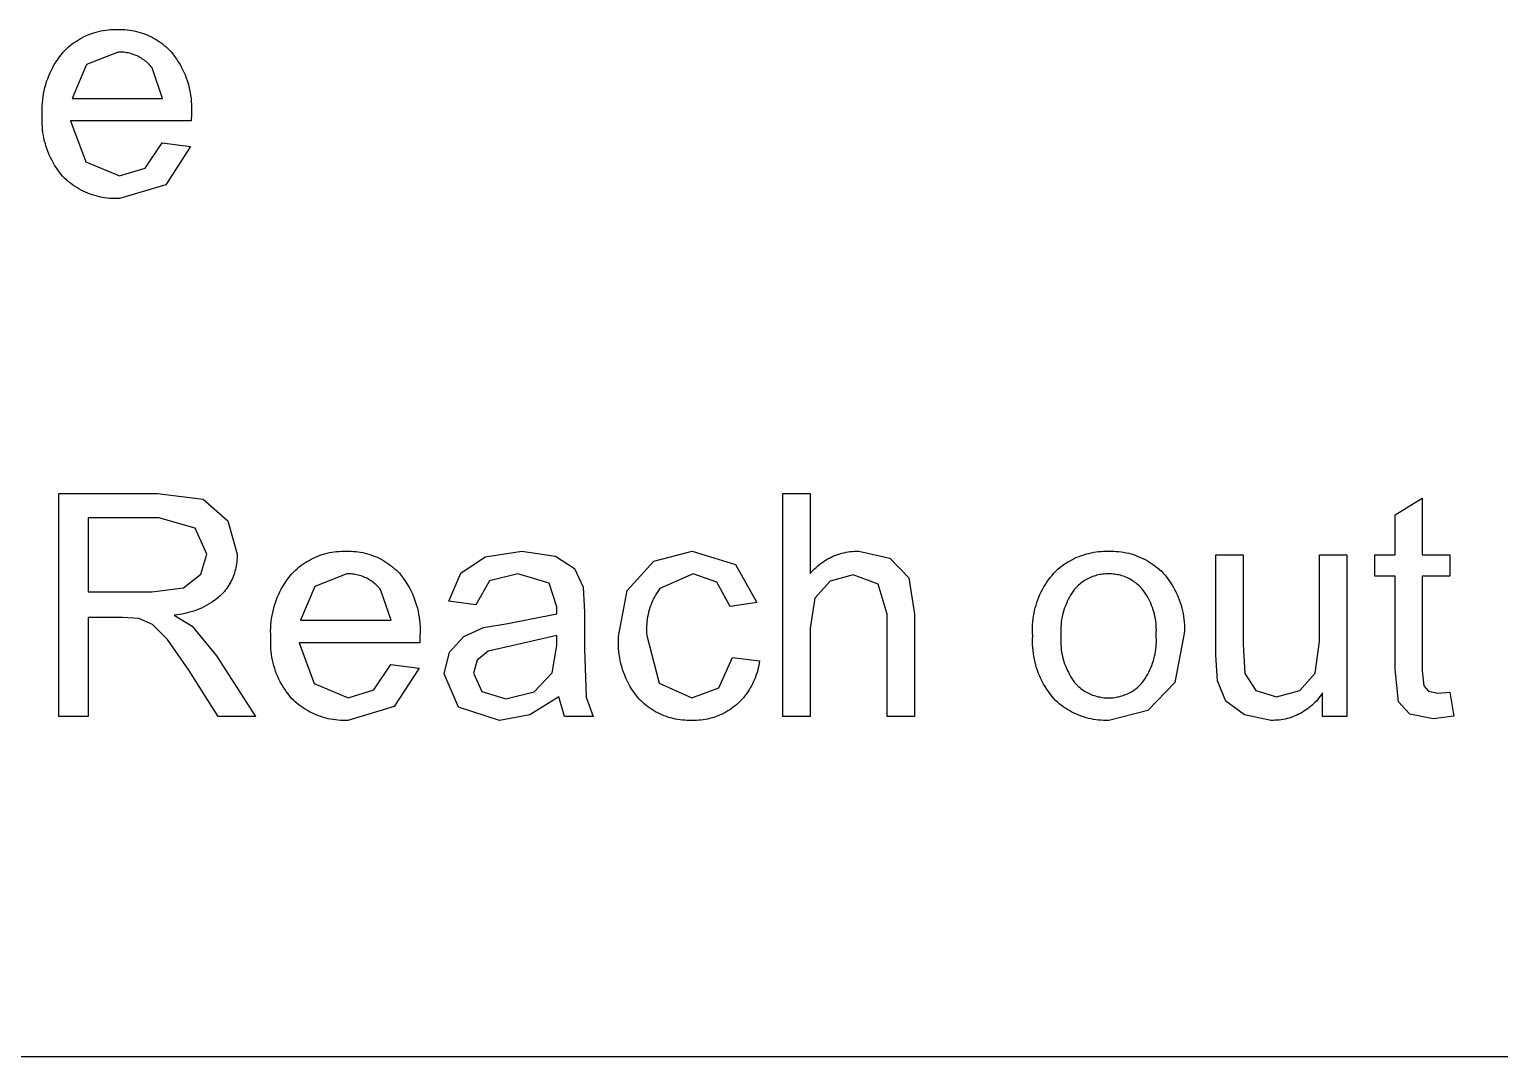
# Model space of a CAD drawing. Header units: inches. Extents: x 0 to 97, y -45 to 96.
# Drawn here: x 51.5 to 64.66, y -44.77 to -35.58 of the extents above; entities that cross this region are included whole.
import ezdxf

# ---------------------------------------------------------------- set-up
doc = ezdxf.new("R2010")
doc.units = ezdxf.units.IN
doc.header["$MEASUREMENT"] = 0
doc.layers.add('Information', color=7, linetype='Continuous', true_color=0x000000)

msp = doc.modelspace()

# ---------------------------------------------------------------- linework, layer by layer
at = {"layer": 'Information'}
for p, q in [((51.941, -35.672), (51.96, -35.661)), ((51.96, -35.661), (51.979, -35.651)), ((51.979, -35.651), (51.999, -35.641)), ((51.999, -35.641), (52.019, -35.632)), ((52.019, -35.632), (52.039, -35.624)), ((52.039, -35.624), (52.059, -35.616)), ((52.059, -35.616), (52.08, -35.609)), ((52.08, -35.609), (52.101, -35.603)), ((52.101, -35.603), (52.122, -35.598)), ((52.122, -35.598), (52.143, -35.593)), ((52.143, -35.593), (52.164, -35.589)), ((52.164, -35.589), (52.186, -35.585)), ((52.186, -35.585), (52.208, -35.583)), ((52.208, -35.583), (52.229, -35.581)), ((52.229, -35.581), (52.251, -35.58)), ((52.251, -35.58), (52.273, -35.58)), ((52.273, -35.58), (52.295, -35.58)), ((52.295, -35.58), (52.316, -35.58)), ((52.316, -35.58), (52.337, -35.58)), ((52.337, -35.58), (52.358, -35.581)), ((52.358, -35.581), (52.379, -35.583)), ((52.379, -35.583), (52.4, -35.585)), ((52.4, -35.585), (52.421, -35.589)), ((52.421, -35.589), (52.442, -35.593)), ((52.442, -35.593), (52.463, -35.597)), ((52.463, -35.597), (52.483, -35.603)), ((52.483, -35.603), (52.504, -35.609)), ((52.504, -35.609), (52.524, -35.616)), ((52.524, -35.616), (52.543, -35.623)), ((52.543, -35.623), (52.563, -35.631)), ((52.563, -35.631), (52.582, -35.64)), ((52.582, -35.64), (52.601, -35.65)), ((52.601, -35.65), (52.62, -35.66)), ((52.62, -35.66), (52.638, -35.671)), ((51.789, -35.803), (51.806, -35.782)), ((51.806, -35.782), (51.822, -35.766)), ((51.822, -35.766), (51.837, -35.751)), ((51.837, -35.751), (51.853, -35.736)), ((51.853, -35.736), (51.87, -35.722)), ((51.87, -35.722), (51.887, -35.709)), ((51.887, -35.709), (51.905, -35.696)), ((51.905, -35.696), (51.923, -35.684)), ((51.923, -35.684), (51.941, -35.672)), ((52.297, -35.782), (52.013, -35.895)), ((52.31, -35.782), (52.297, -35.782)), ((52.323, -35.782), (52.31, -35.782)), ((52.336, -35.783), (52.323, -35.782)), ((52.349, -35.784), (52.336, -35.783)), ((52.361, -35.786), (52.349, -35.784)), ((52.374, -35.788), (52.361, -35.786)), ((52.387, -35.79), (52.374, -35.788)), ((52.399, -35.793), (52.387, -35.79)), ((52.412, -35.796), (52.399, -35.793)), ((52.638, -35.671), (52.656, -35.682)), ((52.656, -35.682), (52.674, -35.694)), ((52.674, -35.694), (52.691, -35.706)), ((52.691, -35.706), (52.707, -35.72)), ((52.707, -35.72), (52.723, -35.733)), ((52.723, -35.733), (52.739, -35.748)), ((52.739, -35.748), (52.754, -35.762)), ((52.754, -35.762), (52.769, -35.778)), ((52.769, -35.778), (52.786, -35.799)), ((51.7, -35.944), (51.713, -35.919)), ((51.713, -35.919), (51.726, -35.895)), ((51.726, -35.895), (51.741, -35.871)), ((51.741, -35.871), (51.756, -35.848)), ((51.756, -35.848), (51.772, -35.825)), ((51.772, -35.825), (51.789, -35.803)), ((52.013, -35.895), (51.886, -36.198)), ((52.424, -35.8), (52.412, -35.796)), ((52.436, -35.805), (52.424, -35.8)), ((52.448, -35.809), (52.436, -35.805)), ((52.46, -35.814), (52.448, -35.809)), ((52.472, -35.82), (52.46, -35.814)), ((52.483, -35.825), (52.472, -35.82)), ((52.495, -35.832), (52.483, -35.825)), ((52.506, -35.838), (52.495, -35.832)), ((52.516, -35.845), (52.506, -35.838)), ((52.527, -35.853), (52.516, -35.845)), ((52.537, -35.86), (52.527, -35.853)), ((52.547, -35.868), (52.537, -35.86)), ((52.557, -35.877), (52.547, -35.868)), ((52.567, -35.886), (52.557, -35.877)), ((52.576, -35.895), (52.567, -35.886)), ((52.585, -35.904), (52.576, -35.895)), ((52.593, -35.914), (52.585, -35.904)), ((52.601, -35.924), (52.593, -35.914)), ((52.694, -36.198), (52.601, -35.924)), ((52.786, -35.799), (52.803, -35.821)), ((52.803, -35.821), (52.819, -35.843)), ((52.819, -35.843), (52.833, -35.866)), ((52.833, -35.866), (52.848, -35.889)), ((52.848, -35.889), (52.861, -35.913)), ((52.861, -35.913), (52.873, -35.937)), ((51.649, -36.074), (51.657, -36.047)), ((51.657, -36.047), (51.667, -36.021)), ((51.667, -36.021), (51.677, -35.995)), ((51.677, -35.995), (51.688, -35.969)), ((51.688, -35.969), (51.7, -35.944)), ((52.873, -35.937), (52.885, -35.962)), ((52.885, -35.962), (52.896, -35.987)), ((52.896, -35.987), (52.906, -36.012)), ((52.906, -36.012), (52.915, -36.038)), ((52.915, -36.038), (52.923, -36.064)), ((51.622, -36.21), (51.625, -36.182)), ((51.625, -36.182), (51.63, -36.155)), ((51.63, -36.155), (51.635, -36.128)), ((51.635, -36.128), (51.642, -36.1)), ((51.642, -36.1), (51.649, -36.074)), ((52.923, -36.064), (52.93, -36.09)), ((52.93, -36.09), (52.936, -36.117)), ((52.936, -36.117), (52.942, -36.144)), ((52.942, -36.144), (52.946, -36.171)), ((52.946, -36.171), (52.95, -36.198)), ((51.617, -36.293), (51.617, -36.265)), ((51.617, -36.321), (51.617, -36.293)), ((51.618, -36.349), (51.617, -36.321)), ((51.617, -36.265), (51.619, -36.238)), ((51.619, -36.238), (51.622, -36.21)), ((51.886, -36.198), (52.694, -36.198)), ((52.95, -36.198), (52.952, -36.225)), ((52.952, -36.225), (52.954, -36.252)), ((52.954, -36.307), (52.953, -36.334)), ((52.954, -36.252), (52.955, -36.279)), ((52.955, -36.279), (52.954, -36.307)), ((51.617, -36.375), (51.618, -36.349)), ((51.617, -36.401), (51.617, -36.375)), ((51.617, -36.426), (51.617, -36.401)), ((51.619, -36.452), (51.617, -36.426)), ((51.621, -36.478), (51.619, -36.452)), ((52.952, -36.399), (51.872, -36.399)), ((51.872, -36.399), (52.007, -36.765)), ((52.953, -36.334), (52.952, -36.399)), ((51.624, -36.504), (51.621, -36.478)), ((51.629, -36.529), (51.624, -36.504)), ((51.633, -36.554), (51.629, -36.529)), ((51.639, -36.58), (51.633, -36.554)), ((51.646, -36.605), (51.639, -36.58)), ((51.653, -36.629), (51.646, -36.605)), ((51.662, -36.654), (51.653, -36.629)), ((51.671, -36.678), (51.662, -36.654)), ((51.681, -36.702), (51.671, -36.678)), ((51.691, -36.725), (51.681, -36.702)), ((52.54, -36.821), (52.691, -36.594)), ((52.691, -36.594), (52.945, -36.626)), ((52.945, -36.626), (52.723, -36.971)), ((51.703, -36.748), (51.691, -36.725)), ((51.715, -36.771), (51.703, -36.748)), ((51.728, -36.793), (51.715, -36.771)), ((51.742, -36.815), (51.728, -36.793)), ((51.757, -36.837), (51.742, -36.815)), ((51.772, -36.858), (51.757, -36.837)), ((52.007, -36.765), (52.31, -36.891)), ((52.31, -36.891), (52.54, -36.821)), ((51.788, -36.878), (51.772, -36.858)), ((51.804, -36.898), (51.788, -36.878)), ((51.82, -36.913), (51.804, -36.898)), ((51.837, -36.928), (51.82, -36.913)), ((51.854, -36.943), (51.837, -36.928)), ((51.871, -36.957), (51.854, -36.943)), ((51.889, -36.97), (51.871, -36.957)), ((51.907, -36.982), (51.889, -36.97)), ((52.723, -36.971), (52.308, -37.093)), ((51.926, -36.995), (51.907, -36.982)), ((51.945, -37.006), (51.926, -36.995)), ((51.965, -37.017), (51.945, -37.006)), ((51.984, -37.027), (51.965, -37.017)), ((52.005, -37.036), (51.984, -37.027)), ((52.025, -37.045), (52.005, -37.036)), ((52.046, -37.053), (52.025, -37.045)), ((52.067, -37.06), (52.046, -37.053)), ((52.088, -37.067), (52.067, -37.06)), ((52.11, -37.073), (52.088, -37.067)), ((52.131, -37.078), (52.11, -37.073)), ((52.153, -37.083), (52.131, -37.078)), ((52.175, -37.086), (52.153, -37.083)), ((52.197, -37.089), (52.175, -37.086)), ((52.219, -37.092), (52.197, -37.089)), ((52.241, -37.093), (52.219, -37.092)), ((52.264, -37.094), (52.241, -37.093)), ((52.286, -37.094), (52.264, -37.094)), ((52.308, -37.093), (52.286, -37.094)), ((51.765, -41.73), (51.765, -39.732)), ((51.765, -39.732), (52.651, -39.732)), ((52.651, -39.732), (53.057, -39.785)), ((58.248, -41.73), (58.248, -39.732)), ((58.248, -39.732), (58.493, -39.732)), ((58.493, -39.732), (58.493, -40.449)), ((53.057, -39.785), (53.28, -39.976)), ((63.727, -39.924), (63.971, -39.776)), ((63.971, -39.776), (63.971, -40.282)), ((52.662, -39.952), (52.029, -39.952)), ((52.029, -39.952), (52.029, -40.614)), ((52.987, -40.044), (52.662, -39.952)), ((53.28, -39.976), (53.363, -40.277)), ((63.727, -40.282), (63.727, -39.924)), ((53.09, -40.277), (52.987, -40.044)), ((54.146, -40.273), (54.167, -40.267)), ((54.167, -40.267), (54.189, -40.262)), ((54.189, -40.262), (54.21, -40.258)), ((54.21, -40.258), (54.232, -40.255)), ((54.232, -40.255), (54.253, -40.252)), ((54.253, -40.252), (54.275, -40.251)), ((54.275, -40.251), (54.297, -40.25)), ((54.297, -40.25), (54.318, -40.249)), ((54.318, -40.249), (54.34, -40.25)), ((54.34, -40.25), (54.361, -40.249)), ((54.361, -40.249), (54.383, -40.25)), ((54.383, -40.25), (54.404, -40.251)), ((54.404, -40.251), (54.425, -40.253)), ((54.425, -40.253), (54.446, -40.255)), ((54.446, -40.255), (54.467, -40.258)), ((54.467, -40.258), (54.488, -40.262)), ((54.488, -40.262), (54.508, -40.267)), ((54.508, -40.267), (54.529, -40.272)), ((55.582, -40.301), (55.911, -40.25)), ((55.911, -40.25), (56.212, -40.293)), ((57.091, -40.338), (57.436, -40.25)), ((57.436, -40.25), (57.822, -40.369)), ((58.758, -40.273), (58.776, -40.268)), ((58.776, -40.268), (58.795, -40.263)), ((58.795, -40.263), (58.813, -40.259)), ((58.813, -40.259), (58.832, -40.256)), ((58.832, -40.256), (58.851, -40.253)), ((58.851, -40.253), (58.87, -40.251)), ((58.87, -40.251), (58.888, -40.25)), ((58.888, -40.25), (58.907, -40.25)), ((58.907, -40.25), (58.926, -40.25)), ((58.926, -40.25), (59.206, -40.313)), ((60.964, -40.274), (60.986, -40.269)), ((60.986, -40.269), (61.008, -40.264)), ((61.008, -40.264), (61.03, -40.259)), ((61.03, -40.259), (61.052, -40.256)), ((61.052, -40.256), (61.074, -40.253)), ((61.074, -40.253), (61.096, -40.251)), ((61.096, -40.251), (61.119, -40.25)), ((61.119, -40.25), (61.141, -40.249)), ((61.141, -40.249), (61.164, -40.25)), ((61.164, -40.25), (61.186, -40.249)), ((61.186, -40.249), (61.209, -40.25)), ((61.209, -40.25), (61.231, -40.251)), ((61.231, -40.251), (61.254, -40.253)), ((61.254, -40.253), (61.276, -40.255)), ((61.276, -40.255), (61.298, -40.259)), ((61.298, -40.259), (61.321, -40.263)), ((61.321, -40.263), (61.343, -40.268)), ((61.343, -40.268), (61.364, -40.274)), ((53.037, -40.456), (53.09, -40.277)), ((53.351, -40.396), (53.348, -40.413)), ((53.355, -40.379), (53.351, -40.396)), ((53.358, -40.362), (53.355, -40.379)), ((53.36, -40.345), (53.358, -40.362)), ((53.361, -40.328), (53.36, -40.345)), ((53.362, -40.311), (53.361, -40.328)), ((53.363, -40.294), (53.362, -40.311)), ((53.363, -40.277), (53.363, -40.294)), ((53.899, -40.406), (53.916, -40.392)), ((53.916, -40.392), (53.933, -40.378)), ((53.933, -40.378), (53.951, -40.366)), ((53.951, -40.366), (53.969, -40.353)), ((53.969, -40.353), (53.987, -40.342)), ((53.987, -40.342), (54.006, -40.331)), ((54.006, -40.331), (54.025, -40.32)), ((54.025, -40.32), (54.044, -40.311)), ((54.044, -40.311), (54.064, -40.302)), ((54.064, -40.302), (54.084, -40.293)), ((54.084, -40.293), (54.105, -40.286)), ((54.105, -40.286), (54.125, -40.279)), ((54.125, -40.279), (54.146, -40.273)), ((54.529, -40.272), (54.549, -40.279)), ((54.549, -40.279), (54.569, -40.285)), ((54.569, -40.285), (54.589, -40.293)), ((54.589, -40.293), (54.609, -40.301)), ((54.609, -40.301), (54.628, -40.31)), ((54.628, -40.31), (54.647, -40.319)), ((54.647, -40.319), (54.666, -40.329)), ((54.666, -40.329), (54.684, -40.34)), ((54.684, -40.34), (54.702, -40.352)), ((54.702, -40.352), (54.719, -40.364)), ((54.719, -40.364), (54.736, -40.376)), ((54.736, -40.376), (54.753, -40.389)), ((54.753, -40.389), (54.769, -40.403)), ((55.365, -40.447), (55.582, -40.301)), ((56.212, -40.293), (56.382, -40.403)), ((56.854, -40.601), (57.091, -40.338)), ((57.822, -40.369), (58.014, -40.708)), ((58.531, -40.407), (58.545, -40.394)), ((58.545, -40.394), (58.559, -40.381)), ((58.559, -40.381), (58.574, -40.369)), ((58.574, -40.369), (58.589, -40.357)), ((58.589, -40.357), (58.604, -40.346)), ((58.604, -40.346), (58.62, -40.336)), ((58.62, -40.336), (58.636, -40.326)), ((58.636, -40.326), (58.653, -40.316)), ((58.653, -40.316), (58.67, -40.308)), ((58.67, -40.308), (58.687, -40.299)), ((58.687, -40.299), (58.704, -40.292)), ((58.704, -40.292), (58.722, -40.285)), ((58.722, -40.285), (58.74, -40.278)), ((58.74, -40.278), (58.758, -40.273)), ((59.206, -40.313), (59.376, -40.488)), ((60.708, -40.41), (60.726, -40.396)), ((60.726, -40.396), (60.743, -40.382)), ((60.743, -40.382), (60.762, -40.369)), ((60.762, -40.369), (60.78, -40.357)), ((60.78, -40.357), (60.799, -40.345)), ((60.799, -40.345), (60.819, -40.334)), ((60.819, -40.334), (60.839, -40.323)), ((60.839, -40.323), (60.859, -40.313)), ((60.859, -40.313), (60.879, -40.304)), ((60.879, -40.304), (60.9, -40.296)), ((60.9, -40.296), (60.921, -40.288)), ((60.921, -40.288), (60.942, -40.281)), ((60.942, -40.281), (60.964, -40.274)), ((61.364, -40.274), (61.386, -40.28)), ((61.386, -40.28), (61.407, -40.288)), ((61.407, -40.288), (61.428, -40.296)), ((61.428, -40.296), (61.449, -40.305)), ((61.449, -40.305), (61.47, -40.314)), ((61.47, -40.314), (61.49, -40.324)), ((61.49, -40.324), (61.51, -40.335)), ((61.51, -40.335), (61.529, -40.347)), ((61.529, -40.347), (61.548, -40.359)), ((61.548, -40.359), (61.566, -40.372)), ((61.566, -40.372), (61.584, -40.385)), ((61.584, -40.385), (61.602, -40.399)), ((61.602, -40.399), (61.619, -40.414)), ((62.123, -41.179), (62.123, -40.282)), ((62.123, -40.282), (62.369, -40.282)), ((62.369, -40.282), (62.369, -41.085)), ((63.052, -41.058), (63.052, -40.282)), ((63.052, -40.282), (63.297, -40.282)), ((63.297, -40.282), (63.297, -41.73)), ((63.547, -40.473), (63.547, -40.282)), ((63.547, -40.282), (63.727, -40.282)), ((63.971, -40.282), (64.218, -40.282)), ((64.218, -40.282), (64.218, -40.473)), ((52.881, -40.576), (53.037, -40.456)), ((53.305, -40.524), (53.296, -40.539)), ((53.312, -40.509), (53.305, -40.524)), ((53.32, -40.494), (53.312, -40.509)), ((53.326, -40.478), (53.32, -40.494)), ((53.332, -40.462), (53.326, -40.478)), ((53.338, -40.446), (53.332, -40.462)), ((53.343, -40.429), (53.338, -40.446)), ((53.348, -40.413), (53.343, -40.429)), ((53.786, -40.541), (53.802, -40.518)), ((53.802, -40.518), (53.818, -40.495)), ((53.818, -40.495), (53.835, -40.473)), ((53.835, -40.473), (53.852, -40.451)), ((53.852, -40.451), (53.867, -40.436)), ((53.867, -40.436), (53.883, -40.421)), ((53.883, -40.421), (53.899, -40.406)), ((54.343, -40.451), (54.059, -40.564)), ((54.356, -40.451), (54.343, -40.451)), ((54.369, -40.452), (54.356, -40.451)), ((54.382, -40.452), (54.369, -40.452)), ((54.394, -40.454), (54.382, -40.452)), ((54.407, -40.455), (54.394, -40.454)), ((54.42, -40.457), (54.407, -40.455)), ((54.432, -40.46), (54.42, -40.457)), ((54.445, -40.463), (54.432, -40.46)), ((54.457, -40.466), (54.445, -40.463)), ((54.47, -40.47), (54.457, -40.466)), ((54.482, -40.474), (54.47, -40.47)), ((54.494, -40.479), (54.482, -40.474)), ((54.506, -40.484), (54.494, -40.479)), ((54.517, -40.489), (54.506, -40.484)), ((54.529, -40.495), (54.517, -40.489)), ((54.54, -40.501), (54.529, -40.495)), ((54.551, -40.508), (54.54, -40.501)), ((54.562, -40.515), (54.551, -40.508)), ((54.573, -40.522), (54.562, -40.515)), ((54.583, -40.53), (54.573, -40.522)), ((54.593, -40.538), (54.583, -40.53)), ((54.769, -40.403), (54.785, -40.417)), ((54.785, -40.417), (54.8, -40.432)), ((54.8, -40.432), (54.815, -40.447)), ((54.815, -40.447), (54.832, -40.468)), ((54.832, -40.468), (54.848, -40.49)), ((54.848, -40.49), (54.864, -40.512)), ((54.864, -40.512), (54.879, -40.535)), ((55.258, -40.695), (55.365, -40.447)), ((55.62, -40.513), (55.498, -40.728)), ((55.875, -40.453), (55.62, -40.513)), ((56.155, -40.536), (55.875, -40.453)), ((56.382, -40.403), (56.459, -40.57)), ((57.446, -40.451), (57.145, -40.584)), ((57.655, -40.525), (57.446, -40.451)), ((57.776, -40.744), (57.655, -40.525)), ((58.493, -40.449), (58.505, -40.434)), ((58.505, -40.434), (58.518, -40.42)), ((58.518, -40.42), (58.531, -40.407)), ((58.671, -40.517), (58.534, -40.671)), ((58.876, -40.461), (58.671, -40.517)), ((59.102, -40.545), (58.876, -40.461)), ((59.376, -40.488), (59.427, -40.813)), ((60.597, -40.548), (60.611, -40.526)), ((60.611, -40.526), (60.626, -40.506)), ((60.626, -40.506), (60.641, -40.486)), ((60.641, -40.486), (60.657, -40.466)), ((60.657, -40.466), (60.673, -40.447)), ((60.673, -40.447), (60.69, -40.428)), ((60.69, -40.428), (60.708, -40.41)), ((60.926, -40.527), (60.916, -40.535)), ((60.937, -40.519), (60.926, -40.527)), ((60.949, -40.512), (60.937, -40.519)), ((60.96, -40.505), (60.949, -40.512)), ((60.972, -40.499), (60.96, -40.505)), ((60.983, -40.493), (60.972, -40.499)), ((60.995, -40.487), (60.983, -40.493)), ((61.008, -40.482), (60.995, -40.487)), ((61.02, -40.477), (61.008, -40.482)), ((61.033, -40.473), (61.02, -40.477)), ((61.045, -40.469), (61.033, -40.473)), ((61.058, -40.465), (61.045, -40.469)), ((61.071, -40.462), (61.058, -40.465)), ((61.084, -40.459), (61.071, -40.462)), ((61.097, -40.457), (61.084, -40.459)), ((61.111, -40.455), (61.097, -40.457)), ((61.124, -40.454), (61.111, -40.455)), ((61.137, -40.453), (61.124, -40.454)), ((61.15, -40.453), (61.137, -40.453)), ((61.164, -40.453), (61.15, -40.453)), ((61.177, -40.453), (61.164, -40.453)), ((61.19, -40.453), (61.177, -40.453)), ((61.203, -40.454), (61.19, -40.453)), ((61.217, -40.455), (61.203, -40.454)), ((61.23, -40.457), (61.217, -40.455)), ((61.243, -40.46), (61.23, -40.457)), ((61.256, -40.462), (61.243, -40.46)), ((61.269, -40.465), (61.256, -40.462)), ((61.281, -40.469), (61.269, -40.465)), ((61.294, -40.473), (61.281, -40.469)), ((61.306, -40.477), (61.294, -40.473)), ((61.319, -40.482), (61.306, -40.477)), ((61.331, -40.488), (61.319, -40.482)), ((61.343, -40.493), (61.331, -40.488)), ((61.355, -40.499), (61.343, -40.493)), ((61.366, -40.506), (61.355, -40.499)), ((61.378, -40.513), (61.366, -40.506)), ((61.389, -40.52), (61.378, -40.513)), ((61.399, -40.528), (61.389, -40.52)), ((61.41, -40.536), (61.399, -40.528)), ((61.619, -40.414), (61.636, -40.429)), ((61.636, -40.429), (61.652, -40.445)), ((61.652, -40.445), (61.669, -40.465)), ((61.669, -40.465), (61.685, -40.484)), ((61.685, -40.484), (61.7, -40.505)), ((61.7, -40.505), (61.715, -40.526)), ((61.715, -40.526), (61.729, -40.547)), ((63.727, -40.473), (63.547, -40.473)), ((63.727, -41.306), (63.727, -40.473)), ((64.218, -40.473), (63.971, -40.473)), ((63.971, -40.473), (63.971, -41.32)), ((52.029, -40.614), (52.598, -40.614)), ((52.598, -40.614), (52.881, -40.576)), ((53.207, -40.651), (53.189, -40.666)), ((53.225, -40.635), (53.207, -40.651)), ((53.237, -40.623), (53.225, -40.635)), ((53.248, -40.61), (53.237, -40.623)), ((53.258, -40.596), (53.248, -40.61)), ((53.269, -40.583), (53.258, -40.596)), ((53.278, -40.569), (53.269, -40.583)), ((53.288, -40.554), (53.278, -40.569)), ((53.296, -40.539), (53.288, -40.554)), ((53.712, -40.69), (53.722, -40.664)), ((53.722, -40.664), (53.734, -40.639)), ((53.734, -40.639), (53.745, -40.614)), ((53.745, -40.614), (53.758, -40.589)), ((53.758, -40.589), (53.772, -40.565)), ((53.772, -40.565), (53.786, -40.541)), ((54.059, -40.564), (53.931, -40.867)), ((54.603, -40.546), (54.593, -40.538)), ((54.612, -40.555), (54.603, -40.546)), ((54.621, -40.564), (54.612, -40.555)), ((54.63, -40.574), (54.621, -40.564)), ((54.639, -40.583), (54.63, -40.574)), ((54.647, -40.593), (54.639, -40.583)), ((54.74, -40.867), (54.647, -40.593)), ((54.879, -40.535), (54.893, -40.559)), ((54.893, -40.559), (54.907, -40.582)), ((54.907, -40.582), (54.919, -40.607)), ((54.919, -40.607), (54.931, -40.631)), ((54.931, -40.631), (54.942, -40.656)), ((54.942, -40.656), (54.951, -40.682)), ((56.224, -40.747), (56.155, -40.536)), ((56.459, -40.57), (56.471, -40.796)), ((56.776, -41.012), (56.854, -40.601)), ((57.1, -40.656), (57.09, -40.675)), ((57.11, -40.638), (57.1, -40.656)), ((57.121, -40.62), (57.11, -40.638)), ((57.133, -40.602), (57.121, -40.62)), ((57.145, -40.584), (57.133, -40.602)), ((59.181, -40.813), (59.102, -40.545)), ((60.53, -40.683), (60.539, -40.66)), ((60.539, -40.66), (60.549, -40.637)), ((60.549, -40.637), (60.56, -40.614)), ((60.56, -40.614), (60.572, -40.591)), ((60.572, -40.591), (60.584, -40.569)), ((60.584, -40.569), (60.597, -40.548)), ((60.812, -40.661), (60.802, -40.68)), ((60.823, -40.643), (60.812, -40.661)), ((60.834, -40.625), (60.823, -40.643)), ((60.846, -40.607), (60.834, -40.625)), ((60.858, -40.59), (60.846, -40.607)), ((60.867, -40.58), (60.858, -40.59)), ((60.876, -40.571), (60.867, -40.58)), ((60.886, -40.561), (60.876, -40.571)), ((60.895, -40.552), (60.886, -40.561)), ((60.905, -40.544), (60.895, -40.552)), ((60.916, -40.535), (60.905, -40.544)), ((61.42, -40.544), (61.41, -40.536)), ((61.43, -40.553), (61.42, -40.544)), ((61.44, -40.562), (61.43, -40.553)), ((61.449, -40.571), (61.44, -40.562)), ((61.458, -40.581), (61.449, -40.571)), ((61.467, -40.591), (61.458, -40.581)), ((61.479, -40.608), (61.467, -40.591)), ((61.491, -40.625), (61.479, -40.608)), ((61.502, -40.642), (61.491, -40.625)), ((61.513, -40.66), (61.502, -40.642)), ((61.523, -40.678), (61.513, -40.66)), ((61.729, -40.547), (61.742, -40.569)), ((61.742, -40.569), (61.754, -40.591)), ((61.754, -40.591), (61.766, -40.614)), ((61.766, -40.614), (61.777, -40.637)), ((61.777, -40.637), (61.787, -40.661)), ((61.787, -40.661), (61.796, -40.684)), ((52.939, -40.796), (52.916, -40.802)), ((52.962, -40.79), (52.939, -40.796)), ((52.984, -40.782), (52.962, -40.79)), ((53.006, -40.774), (52.984, -40.782)), ((53.028, -40.765), (53.006, -40.774)), ((53.05, -40.755), (53.028, -40.765)), ((53.071, -40.744), (53.05, -40.755)), ((53.092, -40.733), (53.071, -40.744)), ((53.112, -40.721), (53.092, -40.733)), ((53.132, -40.708), (53.112, -40.721)), ((53.152, -40.695), (53.132, -40.708)), ((53.171, -40.681), (53.152, -40.695)), ((53.189, -40.666), (53.171, -40.681)), ((53.681, -40.797), (53.687, -40.77)), ((53.687, -40.77), (53.695, -40.743)), ((53.695, -40.743), (53.703, -40.717)), ((53.703, -40.717), (53.712, -40.69)), ((54.951, -40.682), (54.96, -40.708)), ((54.96, -40.708), (54.969, -40.734)), ((54.969, -40.734), (54.976, -40.76)), ((54.976, -40.76), (54.982, -40.786)), ((54.982, -40.786), (54.987, -40.813)), ((55.498, -40.728), (55.258, -40.695)), ((56.223, -40.811), (56.224, -40.747)), ((56.471, -40.796), (56.471, -41.123)), ((57.046, -40.794), (57.041, -40.815)), ((57.052, -40.774), (57.046, -40.794)), ((57.058, -40.754), (57.052, -40.774)), ((57.065, -40.734), (57.058, -40.754)), ((57.073, -40.714), (57.065, -40.734)), ((57.081, -40.694), (57.073, -40.714)), ((57.09, -40.675), (57.081, -40.694)), ((58.014, -40.708), (57.776, -40.744)), ((58.534, -40.671), (58.493, -40.938)), ((60.496, -40.805), (60.501, -40.78)), ((60.501, -40.78), (60.507, -40.756)), ((60.507, -40.756), (60.514, -40.731)), ((60.514, -40.731), (60.521, -40.707)), ((60.521, -40.707), (60.53, -40.683)), ((60.763, -40.777), (60.757, -40.797)), ((60.769, -40.757), (60.763, -40.777)), ((60.777, -40.737), (60.769, -40.757)), ((60.785, -40.718), (60.777, -40.737)), ((60.793, -40.699), (60.785, -40.718)), ((60.802, -40.68), (60.793, -40.699)), ((61.532, -40.697), (61.523, -40.678)), ((61.54, -40.715), (61.532, -40.697)), ((61.548, -40.735), (61.54, -40.715)), ((61.556, -40.754), (61.548, -40.735)), ((61.562, -40.773), (61.556, -40.754)), ((61.568, -40.793), (61.562, -40.773)), ((61.574, -40.813), (61.568, -40.793)), ((61.796, -40.684), (61.805, -40.709)), ((61.805, -40.709), (61.812, -40.733)), ((61.812, -40.733), (61.819, -40.758)), ((61.819, -40.758), (61.825, -40.783)), ((61.825, -40.783), (61.83, -40.808)), ((52.336, -40.843), (52.029, -40.843)), ((52.029, -40.843), (52.029, -41.73)), ((52.483, -40.852), (52.336, -40.843)), ((52.604, -40.905), (52.483, -40.852)), ((52.738, -41.039), (52.604, -40.905)), ((52.823, -40.819), (52.8, -40.821)), ((52.8, -40.821), (52.959, -40.92)), ((52.847, -40.816), (52.823, -40.819)), ((52.87, -40.812), (52.847, -40.816)), ((52.893, -40.808), (52.87, -40.812)), ((52.916, -40.802), (52.893, -40.808)), ((52.959, -40.92), (53.179, -41.186)), ((53.663, -40.935), (53.665, -40.907)), ((53.665, -40.907), (53.667, -40.88)), ((53.667, -40.88), (53.671, -40.852)), ((53.671, -40.852), (53.676, -40.824)), ((53.676, -40.824), (53.681, -40.797)), ((53.931, -40.867), (54.74, -40.867)), ((54.987, -40.813), (54.992, -40.84)), ((54.992, -40.84), (54.995, -40.867)), ((54.995, -40.867), (54.998, -40.894)), ((54.998, -40.894), (55, -40.922)), ((55, -40.922), (55, -40.949)), ((55.567, -40.933), (55.785, -40.896)), ((55.785, -40.896), (56.223, -40.811)), ((57.029, -40.899), (57.027, -40.92)), ((57.027, -40.92), (57.027, -40.941)), ((57.031, -40.878), (57.029, -40.899)), ((57.034, -40.857), (57.031, -40.878)), ((57.037, -40.836), (57.034, -40.857)), ((57.041, -40.815), (57.037, -40.836)), ((59.181, -41.73), (59.181, -40.813)), ((59.427, -40.813), (59.427, -41.73)), ((60.482, -40.93), (60.483, -40.905)), ((60.483, -40.905), (60.485, -40.88)), ((60.485, -40.88), (60.488, -40.855)), ((60.488, -40.855), (60.491, -40.83)), ((60.491, -40.83), (60.496, -40.805)), ((60.736, -40.922), (60.735, -40.943)), ((60.738, -40.901), (60.736, -40.922)), ((60.74, -40.88), (60.738, -40.901)), ((60.743, -40.859), (60.74, -40.88)), ((60.747, -40.838), (60.743, -40.859)), ((60.752, -40.818), (60.747, -40.838)), ((60.757, -40.797), (60.752, -40.818)), ((61.578, -40.833), (61.574, -40.813)), ((61.582, -40.854), (61.578, -40.833)), ((61.585, -40.874), (61.582, -40.854)), ((61.588, -40.895), (61.585, -40.874)), ((61.589, -40.915), (61.588, -40.895)), ((61.59, -40.936), (61.589, -40.915)), ((61.83, -40.808), (61.834, -40.833)), ((61.834, -40.833), (61.838, -40.858)), ((61.838, -40.858), (61.84, -40.884)), ((61.84, -40.884), (61.842, -40.909)), ((61.842, -40.909), (61.842, -40.935)), ((52.929, -41.314), (52.738, -41.039)), ((53.662, -40.963), (53.663, -40.935)), ((53.663, -40.991), (53.662, -40.963)), ((53.664, -41.018), (53.663, -40.991)), ((53.663, -41.044), (53.664, -41.018)), ((53.663, -41.07), (53.663, -41.044)), ((54.999, -41.003), (54.997, -41.069)), ((55, -40.976), (54.999, -41.003)), ((55, -40.949), (55, -40.976)), ((55.264, -41.154), (55.391, -41.013)), ((55.391, -41.013), (55.567, -40.933)), ((56.223, -41.003), (55.822, -41.096)), ((56.223, -41.093), (56.223, -41.003)), ((56.775, -41.039), (56.776, -41.012)), ((56.775, -41.066), (56.775, -41.039)), ((57.027, -40.941), (57.027, -40.962)), ((57.027, -40.962), (57.027, -40.984)), ((57.027, -40.984), (57.029, -41.005)), ((57.029, -41.005), (57.14, -41.429)), ((58.493, -40.938), (58.493, -41.73)), ((60.482, -40.956), (60.482, -40.93)), ((60.483, -40.981), (60.482, -40.956)), ((60.485, -41.006), (60.483, -40.981)), ((60.483, -41.033), (60.485, -41.006)), ((60.483, -41.059), (60.483, -41.033)), ((60.483, -41.085), (60.483, -41.059)), ((60.735, -40.943), (60.735, -40.964)), ((60.735, -40.964), (60.736, -40.985)), ((60.736, -41.027), (60.735, -41.048)), ((60.735, -41.048), (60.735, -41.069)), ((60.736, -40.985), (60.737, -41.006)), ((60.737, -41.006), (60.736, -41.027)), ((61.589, -40.998), (61.59, -40.977)), ((61.59, -41.019), (61.589, -40.998)), ((61.591, -40.957), (61.59, -40.936)), ((61.59, -40.977), (61.591, -40.957)), ((61.591, -41.041), (61.59, -41.019)), ((61.591, -41.062), (61.591, -41.041)), ((61.841, -40.986), (61.757, -41.425)), ((61.842, -40.96), (61.841, -40.986)), ((61.842, -40.935), (61.842, -40.96)), ((63.012, -41.341), (63.052, -41.058)), ((53.179, -41.186), (53.526, -41.73)), ((53.663, -41.096), (53.663, -41.07)), ((53.665, -41.122), (53.663, -41.096)), ((53.667, -41.147), (53.665, -41.122)), ((53.67, -41.173), (53.667, -41.147)), ((53.674, -41.199), (53.67, -41.173)), ((54.997, -41.069), (53.918, -41.069)), ((53.918, -41.069), (54.053, -41.434)), ((55.215, -41.348), (55.264, -41.154)), ((55.608, -41.145), (55.511, -41.225)), ((55.822, -41.096), (55.608, -41.145)), ((56.183, -41.339), (56.223, -41.093)), ((56.471, -41.123), (56.487, -41.556)), ((56.775, -41.093), (56.775, -41.066)), ((56.777, -41.121), (56.775, -41.093)), ((56.779, -41.148), (56.777, -41.121)), ((56.783, -41.175), (56.779, -41.148)), ((56.787, -41.202), (56.783, -41.175)), ((60.485, -41.112), (60.483, -41.085)), ((60.487, -41.138), (60.485, -41.112)), ((60.49, -41.164), (60.487, -41.138)), ((60.494, -41.19), (60.49, -41.164)), ((60.499, -41.216), (60.494, -41.19)), ((60.735, -41.069), (60.736, -41.091)), ((60.736, -41.091), (60.738, -41.112)), ((60.738, -41.112), (60.74, -41.133)), ((60.74, -41.133), (60.743, -41.153)), ((60.743, -41.153), (60.747, -41.174)), ((60.747, -41.174), (60.752, -41.195)), ((61.569, -41.211), (61.575, -41.19)), ((61.575, -41.19), (61.579, -41.169)), ((61.579, -41.169), (61.583, -41.148)), ((61.583, -41.148), (61.586, -41.126)), ((61.586, -41.126), (61.588, -41.105)), ((61.588, -41.105), (61.59, -41.084)), ((61.59, -41.084), (61.591, -41.062)), ((62.138, -41.408), (62.123, -41.179)), ((62.369, -41.085), (62.384, -41.344)), ((53.194, -41.73), (52.929, -41.314)), ((53.679, -41.224), (53.674, -41.199)), ((53.685, -41.249), (53.679, -41.224)), ((53.692, -41.274), (53.685, -41.249)), ((53.699, -41.299), (53.692, -41.274)), ((53.707, -41.323), (53.699, -41.299)), ((53.716, -41.348), (53.707, -41.323)), ((54.586, -41.49), (54.737, -41.264)), ((54.737, -41.264), (54.991, -41.295)), ((54.991, -41.295), (54.768, -41.64)), ((55.511, -41.225), (55.477, -41.342)), ((56.792, -41.229), (56.787, -41.202)), ((56.798, -41.255), (56.792, -41.229)), ((56.805, -41.281), (56.798, -41.255)), ((56.813, -41.308), (56.805, -41.281)), ((56.822, -41.333), (56.813, -41.308)), ((57.674, -41.472), (57.796, -41.2)), ((57.796, -41.2), (58.038, -41.231)), ((58.022, -41.315), (58.016, -41.336)), ((58.027, -41.294), (58.022, -41.315)), ((58.031, -41.273), (58.027, -41.294)), ((58.035, -41.252), (58.031, -41.273)), ((58.038, -41.231), (58.035, -41.252)), ((60.505, -41.242), (60.499, -41.216)), ((60.511, -41.268), (60.505, -41.242)), ((60.519, -41.293), (60.511, -41.268)), ((60.527, -41.318), (60.519, -41.293)), ((60.536, -41.343), (60.527, -41.318)), ((60.752, -41.195), (60.757, -41.215)), ((60.757, -41.215), (60.763, -41.236)), ((60.763, -41.236), (60.769, -41.256)), ((60.769, -41.256), (60.777, -41.275)), ((60.777, -41.275), (60.785, -41.295)), ((60.785, -41.295), (60.793, -41.314)), ((60.793, -41.314), (60.803, -41.333)), ((61.524, -41.331), (61.533, -41.311)), ((61.533, -41.311), (61.542, -41.292)), ((61.542, -41.292), (61.55, -41.272)), ((61.55, -41.272), (61.557, -41.252)), ((61.557, -41.252), (61.564, -41.231)), ((61.564, -41.231), (61.569, -41.211)), ((63.757, -41.596), (63.727, -41.306)), ((63.971, -41.32), (63.984, -41.455)), ((53.726, -41.371), (53.716, -41.348)), ((53.737, -41.395), (53.726, -41.371)), ((53.749, -41.418), (53.737, -41.395)), ((53.761, -41.441), (53.749, -41.418)), ((53.774, -41.463), (53.761, -41.441)), ((54.053, -41.434), (54.355, -41.561)), ((55.344, -41.646), (55.215, -41.348)), ((55.477, -41.342), (55.552, -41.505)), ((56.021, -41.509), (56.183, -41.339)), ((56.832, -41.359), (56.822, -41.333)), ((56.842, -41.384), (56.832, -41.359)), ((56.854, -41.409), (56.842, -41.384)), ((56.866, -41.433), (56.854, -41.409)), ((56.879, -41.457), (56.866, -41.433)), ((57.14, -41.429), (57.432, -41.561)), ((57.967, -41.454), (57.956, -41.473)), ((57.977, -41.435), (57.967, -41.454)), ((57.986, -41.416), (57.977, -41.435)), ((57.994, -41.396), (57.986, -41.416)), ((58.002, -41.376), (57.994, -41.396)), ((58.009, -41.356), (58.002, -41.376)), ((58.016, -41.336), (58.009, -41.356)), ((60.547, -41.367), (60.536, -41.343)), ((60.557, -41.391), (60.547, -41.367)), ((60.569, -41.415), (60.557, -41.391)), ((60.582, -41.438), (60.569, -41.415)), ((60.595, -41.461), (60.582, -41.438)), ((60.803, -41.333), (60.812, -41.352)), ((60.812, -41.352), (60.823, -41.37)), ((60.823, -41.37), (60.834, -41.388)), ((60.834, -41.388), (60.846, -41.406)), ((60.846, -41.406), (60.858, -41.423)), ((60.858, -41.423), (60.867, -41.433)), ((60.867, -41.433), (60.876, -41.443)), ((60.876, -41.443), (60.886, -41.452)), ((60.886, -41.452), (60.895, -41.461)), ((61.431, -41.46), (61.441, -41.451)), ((61.441, -41.451), (61.45, -41.442)), ((61.45, -41.442), (61.459, -41.432)), ((61.459, -41.432), (61.468, -41.422)), ((61.468, -41.422), (61.48, -41.405)), ((61.48, -41.405), (61.492, -41.387)), ((61.492, -41.387), (61.503, -41.368)), ((61.503, -41.368), (61.514, -41.35)), ((61.757, -41.425), (61.513, -41.674)), ((61.514, -41.35), (61.524, -41.331)), ((62.214, -41.59), (62.138, -41.408)), ((62.384, -41.344), (62.482, -41.496)), ((62.875, -41.495), (63.012, -41.341)), ((63.984, -41.455), (64.026, -41.502)), ((53.788, -41.485), (53.774, -41.463)), ((53.802, -41.506), (53.788, -41.485)), ((53.818, -41.527), (53.802, -41.506)), ((53.833, -41.547), (53.818, -41.527)), ((53.85, -41.567), (53.833, -41.547)), ((53.866, -41.583), (53.85, -41.567)), ((53.882, -41.598), (53.866, -41.583)), ((54.355, -41.561), (54.586, -41.49)), ((55.552, -41.505), (55.769, -41.571)), ((55.769, -41.571), (56.021, -41.509)), ((56.243, -41.552), (55.981, -41.715)), ((56.293, -41.73), (56.243, -41.552)), ((56.487, -41.556), (56.549, -41.73)), ((56.893, -41.48), (56.879, -41.457)), ((56.908, -41.503), (56.893, -41.48)), ((56.924, -41.525), (56.908, -41.503)), ((56.94, -41.547), (56.924, -41.525)), ((56.957, -41.569), (56.94, -41.547)), ((56.972, -41.584), (56.957, -41.569)), ((56.987, -41.598), (56.972, -41.584)), ((57.432, -41.561), (57.674, -41.472)), ((57.881, -41.576), (57.866, -41.592)), ((57.895, -41.56), (57.881, -41.576)), ((57.908, -41.544), (57.895, -41.56)), ((57.921, -41.527), (57.908, -41.544)), ((57.933, -41.509), (57.921, -41.527)), ((57.945, -41.491), (57.933, -41.509)), ((57.956, -41.473), (57.945, -41.491)), ((60.609, -41.484), (60.595, -41.461)), ((60.624, -41.505), (60.609, -41.484)), ((60.639, -41.527), (60.624, -41.505)), ((60.655, -41.548), (60.639, -41.527)), ((60.672, -41.568), (60.655, -41.548)), ((60.688, -41.584), (60.672, -41.568)), ((60.705, -41.599), (60.688, -41.584)), ((60.895, -41.461), (60.905, -41.47)), ((60.905, -41.47), (60.916, -41.478)), ((60.916, -41.478), (60.926, -41.486)), ((60.926, -41.486), (60.937, -41.494)), ((60.937, -41.494), (60.948, -41.501)), ((60.948, -41.501), (60.96, -41.508)), ((60.96, -41.508), (60.971, -41.515)), ((60.971, -41.515), (60.983, -41.521)), ((60.983, -41.521), (60.995, -41.526)), ((60.995, -41.526), (61.008, -41.532)), ((61.008, -41.532), (61.02, -41.537)), ((61.02, -41.537), (61.033, -41.541)), ((61.033, -41.541), (61.045, -41.545)), ((61.045, -41.545), (61.058, -41.549)), ((61.058, -41.549), (61.071, -41.552)), ((61.071, -41.552), (61.084, -41.554)), ((61.084, -41.554), (61.097, -41.557)), ((61.097, -41.557), (61.11, -41.559)), ((61.11, -41.559), (61.124, -41.56)), ((61.124, -41.56), (61.137, -41.561)), ((61.137, -41.561), (61.15, -41.561)), ((61.15, -41.561), (61.164, -41.561)), ((61.164, -41.561), (61.177, -41.561)), ((61.177, -41.561), (61.19, -41.561)), ((61.19, -41.561), (61.204, -41.56)), ((61.204, -41.56), (61.217, -41.558)), ((61.217, -41.558), (61.23, -41.557)), ((61.23, -41.557), (61.243, -41.554)), ((61.243, -41.554), (61.256, -41.552)), ((61.256, -41.552), (61.269, -41.548)), ((61.269, -41.548), (61.282, -41.545)), ((61.282, -41.545), (61.294, -41.541)), ((61.294, -41.541), (61.307, -41.536)), ((61.307, -41.536), (61.319, -41.531)), ((61.319, -41.531), (61.331, -41.526)), ((61.331, -41.526), (61.343, -41.52)), ((61.343, -41.52), (61.355, -41.514)), ((61.355, -41.514), (61.367, -41.508)), ((61.367, -41.508), (61.378, -41.501)), ((61.378, -41.501), (61.389, -41.493)), ((61.389, -41.493), (61.4, -41.486)), ((61.4, -41.486), (61.411, -41.478)), ((61.411, -41.478), (61.421, -41.469)), ((61.421, -41.469), (61.431, -41.46)), ((62.482, -41.496), (62.667, -41.552)), ((62.667, -41.552), (62.875, -41.495)), ((63.035, -41.576), (63.023, -41.59)), ((63.046, -41.562), (63.035, -41.576)), ((63.057, -41.547), (63.046, -41.562)), ((63.068, -41.533), (63.057, -41.547)), ((63.078, -41.517), (63.068, -41.533)), ((63.078, -41.73), (63.078, -41.517)), ((64.026, -41.502), (64.11, -41.52)), ((64.11, -41.52), (64.218, -41.511)), ((64.218, -41.511), (64.253, -41.727)), ((53.899, -41.612), (53.882, -41.598)), ((53.917, -41.626), (53.899, -41.612)), ((53.935, -41.639), (53.917, -41.626)), ((53.953, -41.652), (53.935, -41.639)), ((53.972, -41.664), (53.953, -41.652)), ((53.991, -41.676), (53.972, -41.664)), ((54.01, -41.686), (53.991, -41.676)), ((54.03, -41.696), (54.01, -41.686)), ((54.05, -41.706), (54.03, -41.696)), ((54.071, -41.715), (54.05, -41.706)), ((54.092, -41.723), (54.071, -41.715)), ((54.768, -41.64), (54.354, -41.763)), ((55.71, -41.763), (55.344, -41.646)), ((55.981, -41.715), (55.71, -41.763)), ((57.003, -41.613), (56.987, -41.598)), ((57.02, -41.626), (57.003, -41.613)), ((57.036, -41.639), (57.02, -41.626)), ((57.054, -41.652), (57.036, -41.639)), ((57.071, -41.664), (57.054, -41.652)), ((57.089, -41.675), (57.071, -41.664)), ((57.108, -41.686), (57.089, -41.675)), ((57.127, -41.696), (57.108, -41.686)), ((57.146, -41.705), (57.127, -41.696)), ((57.165, -41.714), (57.146, -41.705)), ((57.185, -41.722), (57.165, -41.714)), ((57.685, -41.715), (57.667, -41.723)), ((57.703, -41.707), (57.685, -41.715)), ((57.721, -41.698), (57.703, -41.707)), ((57.738, -41.689), (57.721, -41.698)), ((57.755, -41.679), (57.738, -41.689)), ((57.772, -41.669), (57.755, -41.679)), ((57.788, -41.658), (57.772, -41.669)), ((57.804, -41.646), (57.788, -41.658)), ((57.82, -41.634), (57.804, -41.646)), ((57.835, -41.622), (57.82, -41.634)), ((57.851, -41.607), (57.835, -41.622)), ((57.866, -41.592), (57.851, -41.607)), ((60.722, -41.614), (60.705, -41.599)), ((60.74, -41.628), (60.722, -41.614)), ((60.758, -41.642), (60.74, -41.628)), ((60.777, -41.655), (60.758, -41.642)), ((60.796, -41.667), (60.777, -41.655)), ((60.815, -41.678), (60.796, -41.667)), ((60.835, -41.689), (60.815, -41.678)), ((60.856, -41.699), (60.835, -41.689)), ((60.876, -41.709), (60.856, -41.699)), ((60.897, -41.718), (60.876, -41.709)), ((60.918, -41.726), (60.897, -41.718)), ((61.513, -41.674), (61.164, -41.763)), ((62.379, -41.714), (62.214, -41.59)), ((62.618, -41.763), (62.379, -41.714)), ((62.848, -41.716), (62.831, -41.724)), ((62.864, -41.709), (62.848, -41.716)), ((62.88, -41.701), (62.864, -41.709)), ((62.896, -41.692), (62.88, -41.701)), ((62.912, -41.682), (62.896, -41.692)), ((62.927, -41.672), (62.912, -41.682)), ((62.942, -41.662), (62.927, -41.672)), ((62.956, -41.651), (62.942, -41.662)), ((62.97, -41.64), (62.956, -41.651)), ((62.984, -41.628), (62.97, -41.64)), ((62.997, -41.616), (62.984, -41.628)), ((63.01, -41.603), (62.997, -41.616)), ((63.023, -41.59), (63.01, -41.603)), ((63.86, -41.707), (63.757, -41.596)), ((64.068, -41.749), (63.86, -41.707)), ((52.029, -41.73), (51.765, -41.73)), ((53.526, -41.73), (53.194, -41.73)), ((54.113, -41.73), (54.092, -41.723)), ((54.134, -41.737), (54.113, -41.73)), ((54.155, -41.743), (54.134, -41.737)), ((54.177, -41.748), (54.155, -41.743)), ((54.199, -41.752), (54.177, -41.748)), ((54.221, -41.756), (54.199, -41.752)), ((54.243, -41.759), (54.221, -41.756)), ((54.265, -41.761), (54.243, -41.759)), ((54.287, -41.763), (54.265, -41.761)), ((54.309, -41.764), (54.287, -41.763)), ((54.332, -41.764), (54.309, -41.764)), ((54.354, -41.763), (54.332, -41.764)), ((56.549, -41.73), (56.293, -41.73)), ((57.205, -41.729), (57.185, -41.722)), ((57.225, -41.736), (57.205, -41.729)), ((57.245, -41.741), (57.225, -41.736)), ((57.266, -41.747), (57.245, -41.741)), ((57.287, -41.751), (57.266, -41.747)), ((57.308, -41.755), (57.287, -41.751)), ((57.329, -41.758), (57.308, -41.755)), ((57.35, -41.761), (57.329, -41.758)), ((57.371, -41.762), (57.35, -41.761)), ((57.392, -41.763), (57.371, -41.762)), ((57.414, -41.763), (57.392, -41.763)), ((57.435, -41.763), (57.414, -41.763)), ((57.455, -41.763), (57.435, -41.763)), ((57.474, -41.763), (57.455, -41.763)), ((57.494, -41.762), (57.474, -41.763)), ((57.514, -41.76), (57.494, -41.762)), ((57.533, -41.757), (57.514, -41.76)), ((57.553, -41.754), (57.533, -41.757)), ((57.572, -41.751), (57.553, -41.754)), ((57.591, -41.746), (57.572, -41.751)), ((57.611, -41.741), (57.591, -41.746)), ((57.629, -41.736), (57.611, -41.741)), ((57.648, -41.73), (57.629, -41.736)), ((57.667, -41.723), (57.648, -41.73)), ((58.493, -41.73), (58.248, -41.73)), ((59.427, -41.73), (59.181, -41.73)), ((60.94, -41.733), (60.918, -41.726)), ((60.962, -41.739), (60.94, -41.733)), ((60.984, -41.745), (60.962, -41.739)), ((61.006, -41.75), (60.984, -41.745)), ((61.028, -41.754), (61.006, -41.75)), ((61.051, -41.758), (61.028, -41.754)), ((61.073, -41.76), (61.051, -41.758)), ((61.096, -41.762), (61.073, -41.76)), ((61.118, -41.763), (61.096, -41.762)), ((61.141, -41.763), (61.118, -41.763)), ((61.164, -41.763), (61.141, -41.763)), ((62.636, -41.763), (62.618, -41.763)), ((62.655, -41.762), (62.636, -41.763)), ((62.673, -41.761), (62.655, -41.762)), ((62.691, -41.76), (62.673, -41.761)), ((62.709, -41.757), (62.691, -41.76)), ((62.727, -41.754), (62.709, -41.757)), ((62.744, -41.751), (62.727, -41.754)), ((62.762, -41.746), (62.744, -41.751)), ((62.78, -41.742), (62.762, -41.746)), ((62.797, -41.736), (62.78, -41.742)), ((62.814, -41.73), (62.797, -41.736)), ((62.831, -41.724), (62.814, -41.73)), ((63.297, -41.73), (63.078, -41.73)), ((64.253, -41.727), (64.068, -41.749)), ((0.557, -44.772), (95.85, -44.772))]:
    msp.add_line(p, q, dxfattribs=at)

doc.saveas('drawing.dxf')
